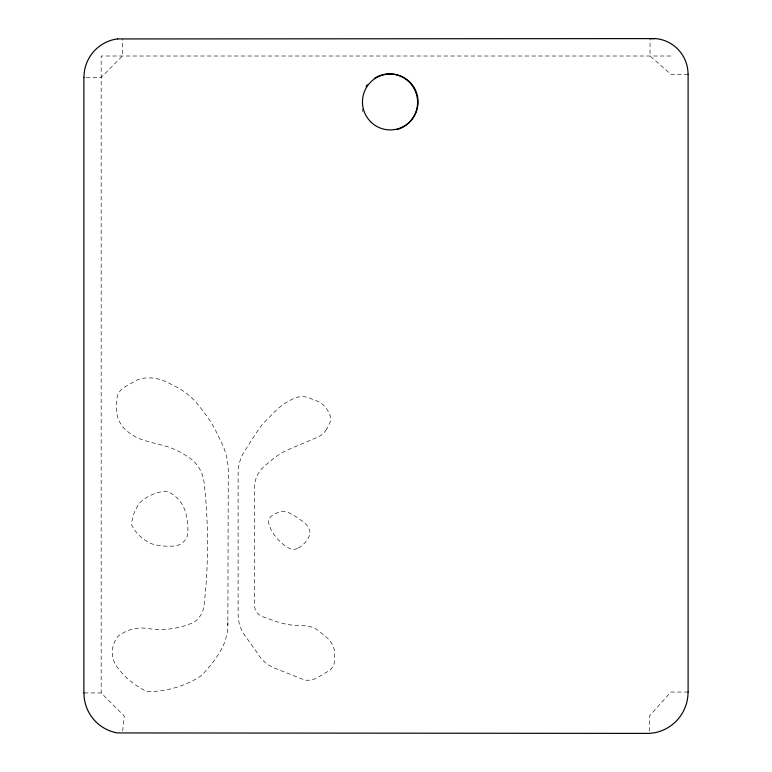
<?xml version="1.0" encoding="UTF-8"?>
<svg xmlns="http://www.w3.org/2000/svg" width="772" height="772" viewBox="0 0 772 772"><rect width="100%" height="100%" fill="white"/><g stroke="black" fill="none" stroke-linecap="round" stroke-linejoin="round"><path stroke-width="0.58" stroke-dasharray="3.86 2.9" d="M227.865 622.251L227.788 627.192A52.882 52.882 0 0 1 220.657 650.622A120.442 120.442 0 0 1 200.797 676.031A96.182 96.182 0 0 1 146.834 691.519A79.381 79.381 0 0 1 118.251 668.542A25.003 25.003 0 0 1 118.251 636.147A38.272 38.272 0 0 1 146.323 628.273A81.456 81.456 0 0 0 193.917 622.251A23.498 23.498 0 0 0 204.059 605.46A546.537 546.537 0 0 0 204.059 482.21A34.383 34.383 0 0 0 195.287 462.91L193.396 460.99A34.383 34.383 0 0 0 186.901 456.204A81.079 81.079 0 0 0 168.286 446.892L145.918 440.937A48.298 48.298 0 0 1 122.873 427.051L120.635 423.683A23.536 23.536 0 0 1 116.707 410.665L116.707 400.649A15.623 15.623 0 0 1 124.553 387.1L136.605 380.249A26.923 26.923 0 0 1 143.524 378.212L145.918 377.952A41.987 41.987 0 0 1 167.601 382.449L175.659 386.55A69.191 69.191 0 0 1 198.896 405.754L204.252 412.653A112.847 112.847 0 0 1 216.488 432.281L221.603 442.723A65.765 65.765 0 0 1 228.271 473.294L227.865 625.252M122.69 731.084L124.244 716.001L101.171 692.947L83.887 692.947M670.829 56.009L101.171 56.009L101.171 692.947M688.113 74.324L670.829 74.324L650.034 56.009L650.034 38.61M86.194 77.432L101.171 77.432L122.449 56.009L122.449 38.61M688.113 692.059L670.829 692.059L649.464 716.001L649.464 731.084M362.994 111.863A28.448 28.448 0 0 1 362.087 108.823M187.635 533.481L187.181 536.376A15.064 15.064 0 0 1 174.453 545.978A63.217 63.217 0 0 1 152.248 543.999A39.69 39.69 0 0 1 131.51 524.748A41.794 41.794 0 0 1 140.06 502.562A42.19 42.19 0 0 1 166.762 491.204A31.527 31.527 0 0 1 185.463 512.222A52.834 52.834 0 0 1 187.635 533.481M326.527 429.328L325.466 430.988A18.074 18.074 0 0 1 317.871 437.058L289.239 449.236A69.2 69.2 0 0 0 273.047 458.906L265.163 465.545A28.68 28.68 0 0 0 254.451 487.894L254.451 605.026A12.497 12.497 0 0 0 262.837 616.828L275.623 621.277A80.356 80.356 0 0 0 300.462 625.725L303.753 625.725A24.27 24.27 0 0 1 319.27 631.332L326.527 637.363A23.623 23.623 0 0 1 334.691 651.433L334.691 659.471A14.581 14.581 0 0 1 329.962 670.221L317.118 677.758A18.576 18.576 0 0 1 304.506 679.997L274.398 668.012A34.354 34.354 0 0 1 263.165 660.61L260.579 657.734A34.354 34.354 0 0 1 257.327 652.938L244.936 635.607A36.477 36.477 0 0 1 238.123 614.387L238.123 473.361A41.775 41.775 0 0 1 244.849 450.636L257.954 430.419A57.244 57.244 0 0 1 265.336 421.251L275.536 410.965A56.472 56.472 0 0 1 290.079 400.369L293.302 398.738A19.85 19.85 0 0 1 302.064 396.586L303.328 396.625A17.515 17.515 0 0 1 309.418 398.12L316.308 400.697A21.471 21.471 0 0 1 327.058 409.527L328.428 411.746A14.745 14.745 0 0 1 330.57 420.74A40.076 40.076 0 0 1 326.527 429.328M297.471 548.429L296.081 548.988A8.984 8.984 0 0 1 288.834 548.11A44.834 44.834 0 0 1 272.535 532.159A29.191 29.191 0 0 1 268.859 523.561L268.617 522.268A7.459 7.459 0 0 1 271.705 515.802A26.267 26.267 0 0 1 280.294 511.739A15.44 15.44 0 0 1 289.886 513.216A75.202 75.202 0 0 1 305.451 523.821A13.558 13.558 0 0 1 307.97 526.784L308.453 527.633A13.558 13.558 0 0 1 309.543 530.345L309.765 531.29A13.558 13.558 0 0 1 310.035 534.205A25.486 25.486 0 0 1 297.471 548.429"/><path stroke-width="1.16" d="M117.421 38.947L654.888 38.6L650.034 38.61M688.113 74.324L688.113 692.059M83.887 77.432L83.887 692.947M366.073 86.541A28.448 28.448 0 0 1 367.308 84.823M374.275 78.406A28.024 28.024 0 0 1 409.913 82.816A28.448 28.448 0 0 1 408.784 122.854A28.024 28.024 0 0 1 396.982 129.58M83.965 692.947A40.405 40.405 0 0 0 117.344 732.927L649.464 733.4L654.598 732.763A41.331 41.331 0 0 0 688.045 692.059M83.965 77.432A38.725 38.725 0 0 1 117.412 38.88M654.897 38.532A35.695 35.695 0 0 1 688.035 74.324M370.599 121.725A27.686 27.686 0 0 0 409.913 121.725A28.091 28.091 0 0 0 409.903 82.15A27.686 27.686 0 0 0 370.599 82.141A28.091 28.091 0 0 0 370.608 121.715"/></g></svg>
